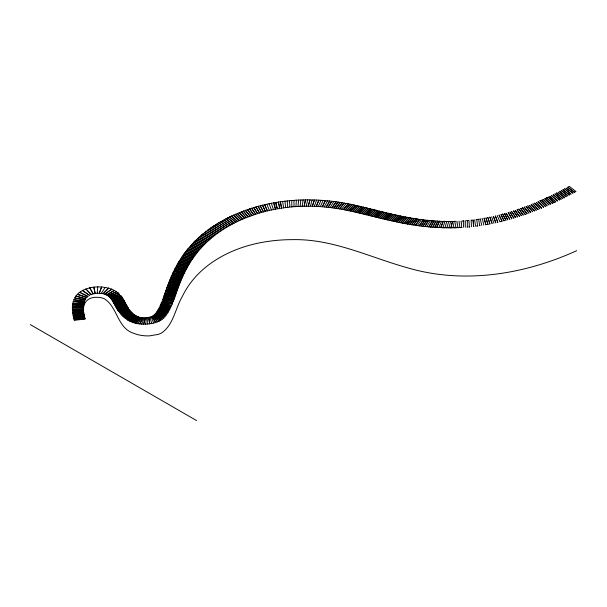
<?xml version="1.0" encoding="UTF-8"?>
<svg xmlns="http://www.w3.org/2000/svg" width="607" height="607" viewBox="0 0 607 607"><rect width="100%" height="100%" fill="white"/><g stroke="black" fill="none" stroke-linecap="round" stroke-linejoin="round"><path stroke-width="0.91" d="M467.382 220.561L467.329 227.117M72.362 307.688L83.409 307.764M465.303 227.284L465.281 220.902M72.37 307.332L72.408 306.618L83.447 306.869L83.417 307.445M463.642 220.88L463.536 227.261M83.47 306.398L72.438 306.08M461.191 227.557L461.798 221.009M72.468 305.716L72.559 304.987L83.576 305.503L83.508 306.065M74.221 320.268L85.094 319.107C82.658 312.377 81.983 302.278 89.646 298.674A10.623 6.131 0 0 1 95.216 297.286L99.04 297.384A13.422 7.747 0 0 1 104.108 298.644C117.72 306.641 117.052 328.372 134.01 333.402A23.779 13.733 0 0 0 149.633 335.853L158.177 334.404A16.131 9.317 0 0 0 161.735 332.856C173.579 324.624 175.248 308.637 182.123 296.876C197.51 264.371 232.686 246.609 266.936 241.586A97.606 56.352 0 0 1 292.703 239.651C333.213 238.756 370.042 257.489 408.215 267.998C464.12 284.273 524.395 274.501 576.65 250.706M457.094 227.754L458.035 221.214M72.612 304.433L83.622 305.033M72.681 304.061L72.832 303.31L83.789 304.145L83.675 304.699M450.955 227.891L452.481 221.396L450.955 227.716L452.997 227.868L454.309 221.35L456.206 221.297L455.045 227.822L452.997 227.686M448.914 227.898L450.591 221.593M73.03 302.377L73.265 301.596L84.115 302.794L83.948 303.363M442.837 227.815L445.037 221.38L446.881 221.585M84.221 302.332L73.265 301.421L73.394 301.026M440.826 227.564L443.193 221.335L445.234 221.403M438.815 227.663L441.464 221.289M164.102 295.548L164.474 294.638L175.226 296.11L174.862 296.99M174.763 297.225L164.004 295.776M163.746 296.573L163.541 297.066L174.27 298.598M73.705 300.237L73.879 299.835L84.441 301.747M163.442 297.476L174.232 298.864M174.163 299.023L173.989 299.426M163.169 298.12L173.807 299.858M173.784 299.911L162.949 298.803M436.82 227.382L439.514 221.191M173.602 300.503L173.344 301.095M173.329 301.133L162.57 299.668M173.261 301.451L162.57 299.843M162.084 300.913L172.76 302.567M172.699 302.878L161.948 301.383M434.832 227.435L437.685 221.274M172.289 303.75L161.553 302.4M161.485 302.552L172.213 303.917M84.707 300.996L73.879 299.661L74.077 299.251M161.447 302.62L161.189 303.159M172.1 304.327L171.88 304.775M161.174 303.189L171.599 305.518M160.999 303.72L171.652 305.412M160.62 304.471L171.083 306.535M430.871 226.972L434.035 220.857M160.46 304.949L171.075 306.732L170.863 307.142M428.906 226.798L432.222 220.713M428.906 226.98L432.222 220.887M159.952 305.913L170.476 307.848M159.922 306.14L170.438 308.098M169.823 309.373L159.254 307.499M74.653 298.181L85.17 300.146M428.595 220.379L424.999 226.411L432.844 227.299L435.856 221.16L430.409 220.553L426.827 226.768M158.814 308.235L169.216 310.389M423.056 226.199L426.797 220.189L430.409 220.736M169.004 310.898L158.624 308.713M85.352 299.691L74.752 297.847L75.01 297.43M419.209 225.903L423.2 219.954M75.154 297.218L75.45 296.8M157.995 309.843L168.283 312.188M157.645 310.352L167.873 312.772M415.393 225.372L419.627 219.484L414.293 218.497L409.725 224.309M417.844 219.051L413.488 224.916L417.297 225.645L421.41 219.544L424.999 220.166L421.129 226.145L417.297 225.47M167.509 313.447L157.327 310.959M75.609 296.588L75.943 296.163L85.762 299.107M411.607 224.62L416.174 218.808M416.068 218.96L411.371 224.734M407.858 223.991L412.525 218.209L414.293 218.679L409.611 224.461M156.705 311.93L166.614 314.752M76.118 295.768L76.49 295.343M402.304 222.974L407.244 217.268M156.295 312.408L166.151 315.291M76.687 295.131L77.104 294.699M156.029 312.871L165.688 315.974M77.324 294.486L86.93 297.642M164.034 317.696L154.831 314.16M78.827 293.022L77.567 294.076L86.93 297.468M163.442 318.341L163.753 318.106L154.831 314.343M79.107 292.809L79.699 292.384L87.833 296.724M139.534 317.286L132.501 322.211L134.139 322.924L140.429 317.673L139.906 317.461M80.663 291.588L79.699 292.21L88.136 296.33M81.004 291.39L82.469 290.609L89.586 295.488M161.386 319.843L153.708 315.253M160.612 320.413L161.007 320.223L153.708 315.428M160.187 320.61L159.375 320.944L153.199 315.655M575.967 191.569L569.412 186.432M568.789 186.706L568.364 186.888M575.459 191.797L574.738 192.108M567.674 187.373L574.328 192.465M567.917 187.085L574.586 192.176M572.932 193.064L566.179 188.193M566.126 188.216L572.803 193.117M564.624 188.853L571.126 194.194L564.677 188.83M563.668 189.43L563.266 189.596M562.894 189.938L569.692 194.794M569.434 195.082L563.015 189.703M127.022 319.464L135.953 315.708L136.332 316.004M567.97 195.682L561.452 190.53L561.103 190.856M567.712 195.97L561.407 190.552M559.684 191.607L566.005 196.843M559.912 191.342L566.24 196.569M558.008 192.465L564.449 197.472M558.265 192.184L564.556 197.427L564.29 197.715M563.736 197.935L564.161 197.768M562.75 198.322L556.528 193.049L556.247 193.337M556.581 193.026L562.59 198.565M555.094 193.785L561.073 199.157M553.243 194.68L559.335 199.999M559.472 199.953L553.296 194.657M551.406 195.727L557.613 200.834M551.642 195.462L557.59 201.023M549.775 196.516L555.944 201.638M555.701 201.903L549.934 196.281M555.018 202.154L555.397 202.01M548.394 197.017L554.29 202.419M90.83 294.79L91.27 294.638L85.86 289.076L82.522 290.404L89.586 295.313M547.537 197.51L546.907 197.738M553.144 203.011L552.765 203.148M546.725 197.799L552.567 203.216M546.095 198.201L546.778 197.783M545.261 198.497L544.889 198.808L550.875 203.998M550.541 204.293L544.919 198.618M118.206 292.999L108.987 296.535M109.252 296.815L109.685 297.293L119.609 294.478L118.228 293.022L108.494 296.239M543.417 199.324L548.887 204.863M548.948 204.847L543.235 199.559M542.886 199.68L542.385 199.855M124.761 317.818L134.42 314.714M541.436 200.356L546.953 205.879M541.672 200.098L547.119 205.826M541.012 200.492L540.511 200.667M539.896 200.864L545.367 206.41M539.949 200.849L545.42 206.395M537.969 201.858L543.538 207.192M538.204 201.6L543.538 207.366M541.596 208.171L536.413 202.351M541.656 208.148L536.413 202.533M534.721 203.064L539.904 208.876L534.699 203.246M538.03 209.627L532.969 203.777M536.118 210.379L531.239 204.658M91.725 294.319L91.27 294.456L85.86 288.894L89.715 287.915L93.152 293.978L92.226 294.183M132.652 313.212L122.819 316.126M122.705 316.171L132.592 313.318M529.448 205.363L534.372 211.069M534.6 210.826L529.501 205.341M109.715 297.149L119.609 294.296M527.923 205.796L532.62 211.577M526.201 206.456L530.761 212.45L526.011 206.509M524.691 207.048L524.167 207.366M524.304 207.154L528.932 212.943M131.924 312.514L122.007 315.337M121.84 315.306L132.053 312.673M522.483 207.806L527.058 213.618M522.817 207.723L522.483 207.989L527.028 213.808M526.178 214.028L525.685 214.15M521.352 208.284L520.852 208.406M525.184 214.279L520.715 208.444M520.692 208.626L525.063 214.491M121.028 314.259L131.18 311.74M120.975 314.373L131.089 311.801M518.689 209.301L518.993 209.051L523.029 215.174M523.355 214.916L518.939 209.24M517.407 209.612L517.073 209.87L521.398 215.568M120.269 313.394L130.581 311.103M130.475 311.133L120.156 313.417M515.146 210.5L519.455 216.198M515.29 210.47L519.372 216.395M129.83 310.169L119.541 312.499M129.799 310.306L119.291 312.294M515.859 217.352L511.58 211.646M511.693 211.623L515.624 217.587M111.331 298.97L121.696 296.762L123.198 299.205L112.621 301.049L112.045 299.987L122.568 298.029L111.954 300.01L111.331 299.152L121.696 296.762M514.266 217.875L513.689 218.171L509.971 212.162M510.032 211.972L513.719 217.981M129.2 309.358L118.797 311.512M129.192 309.524L118.691 311.52M508.302 212.496L511.747 218.74M511.382 218.808L511.807 218.55L508.165 212.526M118.115 310.549L128.646 308.614L128.016 307.673L117.47 309.578L117.895 310.344M506.063 213.285L509.797 219.119M506.208 213.262L509.766 219.302M504.667 213.543L507.839 219.658M507.596 219.878L504.531 213.747M502.899 214.036L502.361 214.309M505.965 220.166L502.702 214.074M151.06 316.748L153.776 323.114L151.765 323.372M124.382 301.3L123.221 299.069L112.614 301.034M504.485 220.599L503.901 220.872L501.101 214.521M500.987 214.544L503.931 220.69M113.19 302.013L123.881 300.23L113.19 302.013L112.629 300.89M153.776 322.932L155.726 322.567L151.773 316.604M150.786 316.968L149.876 317.089L151.765 323.554L149.762 323.706L148.768 317.355L149.83 317.271M499.068 215.03L501.981 221.183M502.133 221.16L499.037 215.212M501.359 221.456L500.858 221.532M124.405 301.338L113.721 302.984L124.412 301.178L125.459 303.363L114.746 304.926L114.237 303.773L124.989 302.286M500.365 221.608L499.925 221.851L497.194 215.493M114.237 303.955L124.951 302.377M115.254 305.898L125.96 304.312L125.459 303.181L114.746 304.744L115.247 305.882L125.96 304.137L126.453 305.238L115.77 306.869L115.284 305.791M266.837 204.316L264.622 204.642L267.437 210.811L269.432 210.523L266.837 204.142L269.068 203.846M269.432 210.341L271.435 210.075L269.068 203.664L271.314 203.398M495.471 215.917L497.71 222.344M495.327 216.115L497.869 222.321M495.646 222.799L493.506 216.358M495.896 222.769L493.506 216.54M271.435 209.901L273.446 209.658L271.314 203.216L273.567 202.973L275.472 209.263L273.446 209.476M489.819 217.162L491.928 223.422M489.94 217.147L492.178 223.399M489.492 224.044L489.902 223.824L487.937 217.541L487.588 217.754M488.225 224.165L487.937 224.195M486.86 224.469L486.321 224.514M484.849 218.194L484.037 218.444M484.181 218.429L485.812 224.742M485.365 224.78L485.812 224.56L484.211 218.247M482.345 218.573L483.771 225.083M481.176 218.839L480.334 219.074L481.73 225.402M479.462 219.127L478.931 219.157M480.038 225.508L479.591 225.713M478.642 219.173L479.689 225.705M282.642 201.57L280.366 201.699L281.58 208.042L283.628 207.928L282.642 201.387L284.926 201.289M283.628 207.746L285.677 207.655L284.926 201.107L287.21 201.031M477.853 219.4L477.352 219.423M72.665 312.696L83.683 312.157M476.715 219.635L476.449 219.643M477.671 225.812L477.223 226.009M476.389 219.643L476.009 219.666M476.996 226.016L476.449 226.039M285.677 207.473L287.726 207.404L287.21 200.856L289.493 200.803M474.666 219.893L475.584 226.252M473.984 226.312L473.528 226.502L473.172 219.946M473.028 219.946L473.657 226.32M287.726 207.23C292.779 208.482 286.496 199.081 291.785 200.606M471.973 220.151L471.449 220.166M72.392 309.616L83.44 309.426M289.782 207.01L291.838 206.987L291.785 200.431L294.069 200.431M469.712 226.752L469.257 226.935M468.991 220.553L469.355 226.935M469.128 226.935L468.71 226.935M468.642 220.553L468.232 220.561M291.838 206.812C296.755 208.14 291.148 198.61 296.353 200.287M467.587 220.561L467.178 220.736M147.706 323.941L149.732 323.888L148.768 317.529L147.698 317.56L147.676 324.115L145.619 324.062M467.17 227.117L467.011 227.117M147.66 317.734L146.583 317.711L145.619 324.244L143.609 324.092L145.483 317.802L146.583 317.886M466.479 220.736L465.948 220.728M293.894 206.638L295.95 206.668L296.353 200.113L298.629 200.173M463.907 220.88L463.376 221.047M295.95 206.486L298.007 206.547L298.629 199.991L300.913 200.082M462.853 221.039L462.443 221.024M462.124 227.405L461.677 227.397M461.608 227.39L460.903 227.549M97.788 286.952L93.835 287.028L95.155 293.363L97.211 293.318L97.788 286.77L101.612 287.065L99.245 293.302L97.241 293.143M298.007 206.365L300.07 206.441L300.913 199.9L303.181 200.014M460.197 227.526L459.332 227.496M459.962 221.123L459.142 227.488M458.983 227.655L458.209 227.625M300.07 206.266L302.119 206.365L303.181 199.84L305.442 199.976L304.16 206.319L302.119 206.19M458.118 227.625L457.094 227.572M456.866 227.739L454.757 227.8M454.309 221.532L452.716 221.411M72.832 303.136L83.789 303.97M307.703 199.969L305.442 199.802L304.16 206.137L306.201 206.289L307.703 199.786L309.949 199.976L308.235 206.281L306.201 206.107M452.397 221.57L450.826 221.434M450.895 227.891L446.98 227.724M450.447 221.578L448.732 221.418L446.881 227.891L444.855 227.686M448.732 221.601L446.881 221.411L444.855 227.86L432.844 227.124L435.856 220.986L441.35 221.449M312.188 200.014L309.98 199.802L308.235 206.107C312.893 207.943 309.616 197.965 314.411 200.075L312.286 206.334L310.26 206.122M316.634 200.158L314.411 199.9L312.286 206.16L314.297 206.395L316.634 199.984L318.834 200.272L316.308 206.479L314.297 206.221M440.636 227.724L443.193 221.509L441.585 221.305M164.004 295.958L174.755 297.445M439.4 221.35L436.699 227.542M321.027 200.401L318.834 200.09L316.308 206.304L318.303 206.585L321.027 200.227L323.212 200.553M318.303 206.41L320.291 206.706L323.212 200.378L325.375 200.727L322.271 206.858L320.291 206.532M141.636 324.024L143.578 324.267L145.483 317.985L144.474 317.856L141.575 324.191L139.64 323.842L143.358 317.833L144.405 318.022M437.799 221.115L434.953 227.276M433.922 221.016L430.75 227.124M327.53 200.925L325.375 200.553L322.271 206.676L324.244 207.017L327.53 200.75L329.669 201.145L326.202 207.207L324.244 206.843M159.353 307.15L169.831 309.175M428.481 220.538L424.999 226.593L421.129 225.971L424.999 219.992L426.797 220.371L422.935 226.35M333.896 201.638L331.786 201.205L328.144 207.23L330.087 207.632L333.896 201.463L335.99 201.919L332.006 207.867L330.087 207.45M105.216 287.521L101.612 286.891L99.245 293.12L101.217 293.469L105.216 287.339L108.592 288.272L103.069 293.803L102.644 293.667M423.314 219.802L419.323 225.751M158.139 309.464L168.442 311.763M101.217 293.287L102.158 293.522M421.41 219.726L419.627 219.302L415.628 225.25M417.624 219.173L413.488 225.091L406 223.664L410.764 217.905L412.525 218.391L407.623 224.112M137.736 323.577L139.61 324.017L143.358 318.015L142.341 317.772L137.706 323.743L135.907 323.212L141.363 317.658L142.341 317.954M156.834 311.596L166.834 314.312M75.943 295.981L85.951 298.69M346.218 203.573L344.192 203.026L339.586 208.823L341.46 209.332L346.218 203.391L348.198 203.952L343.312 209.673L341.46 209.149M407.138 217.42L402.069 223.088M155.483 313.417L164.899 316.763M155.483 313.599L164.899 316.937M154.231 314.767L162.464 319.032M154.231 314.95L162.464 319.206M30.35 324.608L196.554 420.568M106.62 294.956L114.306 290.358L116.468 291.853L107.591 295.647L106.976 295.199M127.849 320.101L128.206 320.367L136.848 316.384L136.499 316.126M127.789 320.064L127.364 319.737M126.84 319.494L135.71 315.686M135.589 315.579L135.095 315.162L125.983 318.774M153.199 315.837L159.375 321.126L157.638 321.718L152.592 316.042M554.889 194.043L561.05 199.346M108.183 295.958L107.591 295.472L116.468 291.671L118.183 293.158M125.634 318.637L134.951 315.208M548.265 197.245L554.153 202.647M546.596 198.026L552.408 203.451M124.708 317.947L134.109 314.585M133.51 313.978L123.775 316.998M133.35 313.986L123.593 316.975M532.969 203.96L538.121 209.605M531.239 204.476L536.292 210.151M152.592 316.217L157.608 321.907L155.756 322.378L151.773 316.429M527.756 206.023L532.62 211.752M524.251 207.344L528.902 213.133M120.482 295.381L120.747 295.73L110.406 298.007M517.156 209.847L521.367 215.751M110.77 298.318L120.747 295.556L121.005 295.905M121.241 296.254L121.681 296.922M110.967 298.598L111.316 299.137M513.575 210.849L517.543 216.805M513.575 211.031L517.543 216.987M128.563 308.644L118.046 310.609M502.702 214.248L505.874 220.364M113.206 301.869L113.699 302.923M113.721 302.802L114.215 303.902M491.655 216.767L493.916 223.194M85.018 318.69L74.145 319.828M487.937 217.723L489.872 224.006M84.904 318.326L84.73 317.757L73.834 318.819L74.024 319.457M486.07 217.905L487.846 224.203M486.07 218.08L487.846 224.378M73.667 318.038L73.834 318.637L84.73 317.582L84.57 316.991M84.479 316.679L73.568 317.673M84.343 315.966L73.394 316.854M84.259 315.617L84.13 315.086L73.166 315.875L73.318 316.528M84.009 314.343L84.123 314.874L73.166 315.701L73.037 315.109M83.933 313.986L72.954 314.714M83.827 313.22L72.832 313.872M83.766 312.909L83.683 312.332L72.665 312.878L72.772 313.546M476.745 219.453L477.641 225.994M83.561 311.247L72.537 311.687M83.508 310.549L72.461 310.83M83.455 309.866L72.408 310.147M471.131 220.174L471.48 226.73M72.377 309.251L72.354 308.219L83.409 308.235L83.417 309.016M164.945 293.31L164.474 294.456L175.226 295.928L175.704 294.774L164.945 293.31M165.385 292.043L164.945 293.128L175.704 294.592L176.174 293.439L165.385 292.043M165.536 291.504L176.174 293.257L176.645 292.104L165.893 290.632L165.536 291.504M165.931 290.366L176.645 291.929L177.123 290.768L166.379 289.289L165.931 290.366M166.386 289.091L177.123 290.594L177.608 289.44L166.864 287.938L166.386 289.091M166.94 287.574L177.608 289.258L178.094 288.105L167.357 286.58L166.94 287.574M167.403 286.314L178.094 287.93L178.587 286.777L167.866 285.222L167.403 286.314M167.934 284.895L178.587 286.595L179.095 285.442L168.382 283.864L167.934 284.895M168.405 283.636L179.095 285.267L179.604 284.114L168.913 282.505L168.405 283.636M168.958 282.217L179.604 283.939L180.127 282.786L169.452 281.147L168.958 282.217M169.482 280.889L180.127 282.612L180.666 281.466L170.006 279.781L169.482 280.889M170.081 279.44L180.666 281.284L181.212 280.138L170.575 278.423L170.104 279.402M170.643 278.089L181.212 279.964L181.774 278.818L171.151 277.058L170.658 278.059M171.174 276.845L181.774 278.643L182.35 277.498L171.751 275.692L171.174 276.845M171.766 275.479L182.35 277.323L182.942 276.185L172.365 274.334L171.766 275.479M172.396 274.098L182.942 276.003L183.549 274.872L172.995 272.968L172.403 274.076M173.025 272.733L183.549 274.69L184.171 273.56L173.648 271.602L173.025 272.733M173.731 271.276L184.171 273.378L184.809 272.247L174.315 270.244L173.731 271.276M329.669 200.97L326.202 207.025L328.144 207.404L331.786 201.38L329.669 200.97M174.323 270.047L184.809 272.073L185.461 270.95L175.006 268.886L174.346 270.009M175.021 268.673L185.461 270.768L186.137 269.645L175.711 267.528L175.021 268.673M175.719 267.33L186.137 269.47L186.827 268.347L176.44 266.17L175.719 267.33M176.462 265.957L186.827 268.173L187.54 267.057L177.183 264.819L176.462 265.957M177.267 264.515L187.54 266.875L188.269 265.767L177.957 263.468L177.267 264.515M177.98 263.256L188.269 265.593L189.02 264.485L178.754 262.125L177.98 263.256M335.99 201.736L332.006 207.693L333.918 208.125L338.061 202.214L335.99 201.736M178.799 261.875L189.02 264.303L189.794 263.203L179.566 260.782L178.799 261.875M338.061 202.032L333.918 207.951L335.823 208.406L340.125 202.526L338.061 202.032M179.619 260.524L189.794 263.028L190.583 261.928L180.408 259.439L179.619 260.524M340.125 202.343L335.823 208.224L337.712 208.694L342.166 202.859L340.125 202.343M180.438 259.219L190.583 261.754L191.395 260.661L181.273 258.104L180.438 259.219M181.303 257.884L191.395 260.486L192.237 259.401L182.168 256.769L181.303 257.884M342.166 202.677L337.712 208.52L339.586 209.005L344.192 203.201L342.166 202.677M182.191 256.556L192.237 259.219L193.094 258.142L183.079 255.441L182.221 256.518M183.109 255.221L193.094 257.96L193.974 256.89L184.027 254.113L183.139 255.19M410.764 218.088L406 223.846L404.148 223.323L409.004 217.594L410.764 218.088M184.126 253.809L193.974 256.708L194.885 255.646L184.991 252.793L184.126 253.809M409.004 217.776L404.148 223.505L400.468 222.617L405.491 216.934L409.004 217.776M348.198 203.77L343.312 209.491L345.148 210.022L350.163 204.339L348.198 203.77M185.021 252.58L194.885 255.464L195.818 254.401L185.992 251.48L185.021 252.58M350.163 204.157L345.148 209.847L346.976 210.394L352.098 204.741L350.163 204.157M405.491 217.116L400.468 222.799L398.64 222.253L403.746 216.593L405.491 217.116M186.023 251.268L195.818 254.227L196.774 253.172L187.017 250.175L186.023 251.268M403.746 216.775L398.64 222.435L396.819 221.881L401.993 216.244L403.746 216.775M352.098 204.559L346.976 210.212L348.797 210.766L354.018 205.143L352.098 204.559M401.993 216.418L396.819 222.056L395.005 221.502L400.256 215.88L401.993 216.418M187.085 249.925L196.774 252.998L197.753 251.951L188.071 248.87L187.1 249.909M354.018 204.969L348.797 210.591L350.603 211.153L355.914 205.561L354.018 204.969M400.256 216.062L395.005 221.676L393.199 221.107L398.511 215.515L400.256 216.062M355.914 205.378L350.603 210.978L352.409 211.555L357.789 205.978L355.914 205.378M398.511 215.69L393.199 221.289L391.394 220.713L396.773 215.136L398.511 215.69M188.102 248.658L197.753 251.776L198.755 250.737L189.149 247.58L188.102 248.658M396.773 215.318L391.394 220.895L389.603 220.311L395.028 214.757L396.773 215.318M357.789 205.803L352.409 211.373L354.2 211.957L359.655 206.41L357.789 205.803M395.028 214.931L389.603 220.493L387.812 219.901L393.29 214.362L395.028 214.931M359.655 206.228L354.2 211.775L355.983 212.367L361.499 206.835L359.655 206.228M189.247 247.299L198.755 250.554L199.786 249.53L190.257 246.298L189.247 247.299M141.363 317.84L135.877 323.379L134.139 322.742L140.429 317.499L141.363 317.84M393.29 214.544L387.812 220.083L386.022 219.491L391.553 213.968L393.29 214.544M361.499 206.661L355.983 212.192L357.766 212.784L363.327 207.268L361.499 206.661M108.592 288.097L103.069 293.621L104.768 294.289L111.673 289.311L108.645 288.113M391.553 214.142L386.022 219.666L384.246 219.074L389.815 213.558L391.553 214.142M363.327 207.093L357.766 212.602L359.534 213.209L365.148 207.708L363.327 207.093M389.815 213.74L384.246 219.248L382.471 218.649L388.078 213.148L389.815 213.74M190.325 246.047L199.786 249.356L200.841 248.331L191.395 245.016L190.401 245.979M365.148 207.526L359.534 213.027L361.309 213.634L366.954 208.148L365.148 207.526M388.078 213.33L382.471 218.831L380.703 218.224L386.333 212.738L388.078 213.33M366.954 207.966L361.309 213.452L363.077 214.059L368.745 208.588L366.954 207.966M386.333 212.913L380.703 218.406L378.935 217.799L384.595 212.313L386.333 212.913M368.745 208.406L363.077 213.884L364.837 214.491L370.536 209.028L368.745 208.406M384.595 212.496L378.935 217.974L377.167 217.367L382.85 211.896L384.595 212.496M382.85 212.071L377.167 217.541L375.407 216.934L381.105 211.464L382.85 212.071M370.536 208.846L364.837 214.317L366.605 214.931L372.319 209.468L370.536 208.846M372.319 209.286L366.605 214.749L368.366 215.364L374.087 209.908L372.319 209.286M381.105 211.646L375.407 217.109L373.639 216.494L379.36 211.031L381.105 211.646M374.087 209.726L368.366 215.189L370.126 215.804L375.847 210.341L374.087 209.726M375.847 210.166L370.126 215.622L371.886 216.236L377.607 210.781L375.847 210.166M377.607 210.599L371.886 216.062L373.639 216.676L379.36 211.213L377.607 210.599M191.417 244.818L200.841 248.157L201.919 247.148L192.563 243.748L191.417 244.818M192.677 243.468L201.919 246.966L203.026 245.964L193.762 242.489L192.715 243.43M193.823 242.261L203.026 245.789L204.164 244.796L194.991 241.237L193.876 242.208M195.09 240.971L204.164 244.621L205.325 243.642L196.258 239.993L195.09 240.971M196.357 239.735L205.325 243.46L206.517 242.489L197.548 238.763L196.357 239.735M197.647 238.498L206.517 242.314L207.731 241.358L198.868 237.542L197.647 238.498M198.975 237.284L207.731 241.176L208.975 240.228L200.227 236.335L198.997 237.269M200.242 236.138L208.975 240.053L210.242 239.12L201.607 235.137L200.242 236.138M111.673 289.129L104.768 294.114L106.271 294.919L114.306 290.541L111.673 289.129M201.736 234.863L210.242 238.938L211.54 238.02L203.026 233.953L201.759 234.848M139.534 317.469L132.501 322.385L130.991 321.604L138.646 317.006L139.534 317.469M203.095 233.725L211.54 237.838L212.867 236.927L204.476 232.777L203.095 233.725M204.498 232.587L212.867 236.753L214.225 235.85L205.955 231.616L204.498 232.587M206.001 231.411L214.225 235.675L215.599 234.795L207.465 230.478L206.001 231.411M207.609 230.205L215.599 234.613L217.01 233.748L209.005 229.347L207.609 230.205M209.074 229.127L217.01 233.566L218.437 232.716L210.568 228.232L209.074 229.127M138.646 317.188L130.968 321.771L129.579 320.944L137.743 316.642L138.646 317.188M210.621 228.027L218.437 232.534L219.893 231.699L212.162 227.139L210.621 228.027M212.215 226.935L219.893 231.517L221.38 230.698L213.785 226.062L212.215 226.935M213.884 225.827L221.38 230.516L222.883 229.712L215.432 225L213.884 225.827M215.538 224.765L222.883 229.529L224.415 228.74L217.109 223.953L215.538 224.765M137.743 316.824L129.541 321.095L128.252 320.215L136.848 316.209L137.743 316.824M217.162 223.748L224.415 228.558L225.971 227.784L218.816 222.921L217.215 223.717M218.922 222.686L225.971 227.602L227.549 226.843L220.546 221.904L218.922 222.686M220.66 221.676L227.549 226.661L229.158 225.918L222.306 220.91L220.66 221.676M222.42 220.682L229.158 225.743L230.781 225.015L224.089 219.939L222.42 220.682M224.203 219.711L230.781 224.833L232.428 224.127L225.903 218.975L224.203 219.711M225.986 218.763L232.428 223.945L234.097 223.255L227.739 218.034L225.986 218.763M227.792 217.837L234.097 223.073L235.797 222.397L229.598 217.116L227.853 217.814M229.719 216.889L235.797 222.223L237.512 221.563L231.487 216.213L229.719 216.889M231.601 215.993L237.512 221.388L239.241 220.751L233.392 215.333L231.601 215.993M233.513 215.113L239.241 220.569L241.002 219.954L235.326 214.476L233.513 215.113M235.448 214.256L241.002 219.772L242.777 219.173L237.284 213.634L235.448 214.256M237.413 213.414L242.777 218.998L244.568 218.414L239.264 212.814L237.413 213.414M239.393 212.602L244.568 218.239L246.381 217.678L241.267 212.018L239.393 212.602M241.396 211.805L246.381 217.496L248.217 216.957L243.293 211.244L241.396 211.805M243.422 211.031L248.217 216.782L250.069 216.267L245.342 210.492L243.422 211.031M245.471 210.28L250.069 216.084L251.935 215.584L247.413 209.764L245.471 210.28M247.542 209.552L251.935 215.409L253.825 214.931L249.5 209.058L247.542 209.552M249.629 208.854L253.825 214.757L255.722 214.301L251.609 208.383L249.629 208.854M251.677 208.186L255.722 214.127L257.641 213.694L253.734 207.723L251.677 208.186M253.802 207.533L257.641 213.512L259.568 213.103L255.881 207.093L253.802 207.533M256.01 206.888L259.568 212.928L261.518 212.541L258.043 206.486L256.01 206.888M258.279 206.259L261.518 212.367L263.484 212.002L260.221 205.902L258.279 206.259M89.775 287.726L93.152 293.803L95.155 293.538L93.774 287.21L89.844 287.71M128.016 307.855L117.47 309.76L115.8 306.763L126.453 305.063L127.478 306.998L116.802 308.66L127.478 306.816L128.016 307.855M260.289 205.712L263.484 211.82L265.449 211.486L262.414 205.348L260.289 205.712M262.55 205.151L265.449 211.304L267.437 210.993L264.622 204.817L262.55 205.151M126.954 305.951L116.271 307.764L126.954 305.951M273.81 202.768L275.472 209.081L277.498 208.891L275.821 202.579L273.81 202.768M275.965 202.389C275.35 210.804 282.46 211.13 278.089 202.214L275.965 202.389M278.408 202.017L279.539 208.368L281.58 208.224L280.366 201.881L278.408 202.017"/></g></svg>
